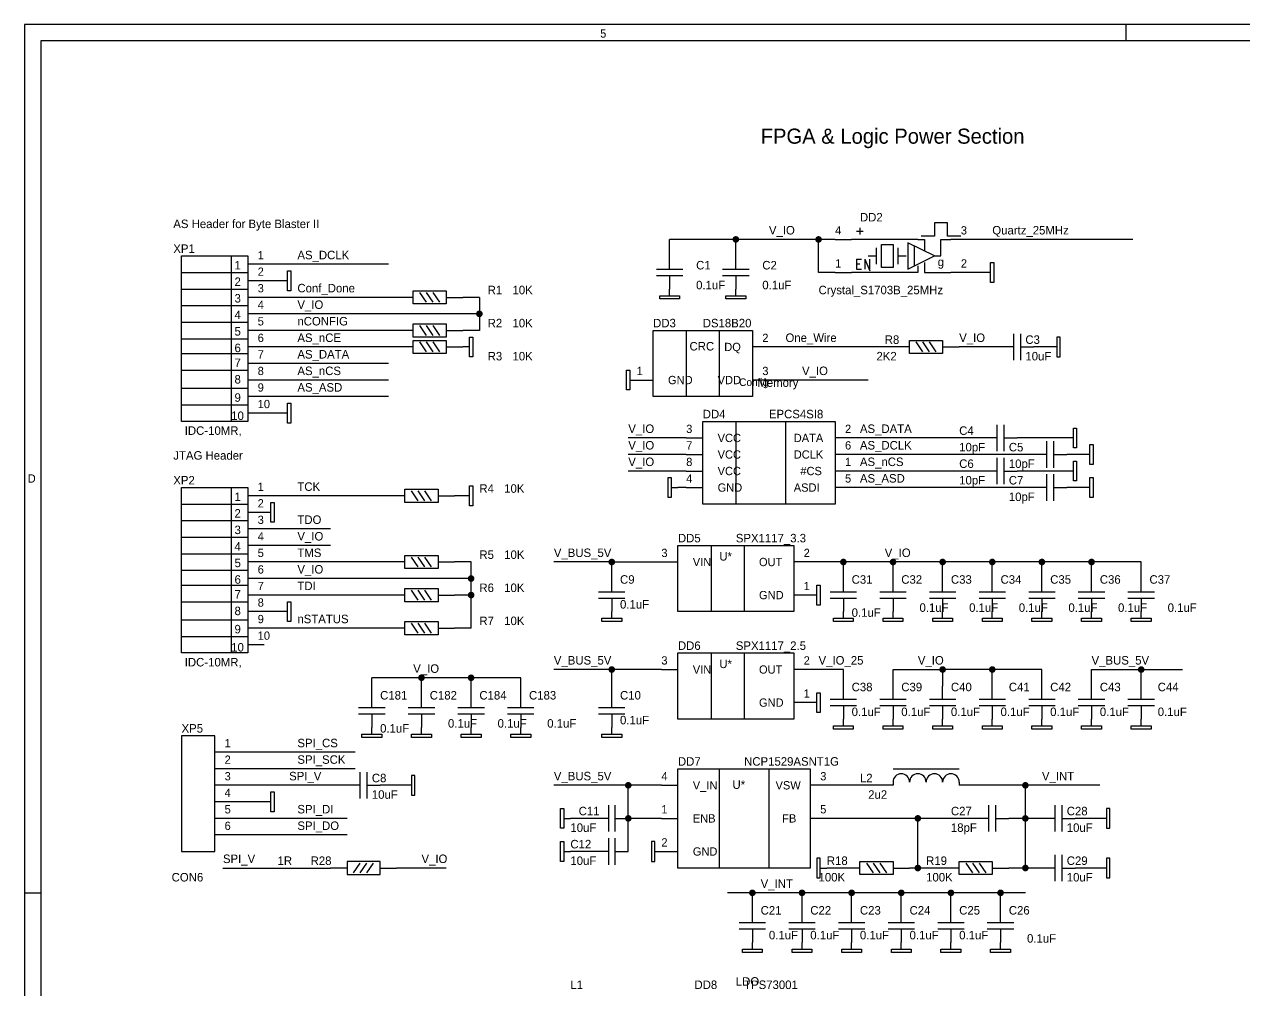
# Model space of a CAD drawing. Extents: x -0.1 to 32.2, y 0.1 to 20.3.
# Drawn here: x -0.1 to 7.28, y 14.46 to 20.3 of the extents above; entities that cross this region are included whole.
import ezdxf

# ---------------------------------------------------------------- set-up
doc = ezdxf.new("R2010")
doc.units = 0

msp = doc.modelspace()

# ---------------------------------------------------------------- linework, layer by layer
at = {"layer": 'PARTS'}
for p, q in [((4.8, 19), (4.9, 19)), ((5.6, 19), (5.5, 19)), ((1.35, 18.85), (1.25, 18.85)), ((1.35, 18.75), (1.25, 18.75)), ((4.8, 18.8), (4.9, 18.8)), ((5.6, 18.8), (5.5, 18.8)), ((1.35, 18.65), (1.25, 18.65)), ((1.35, 18.55), (1.25, 18.55)), ((1.35, 18.45), (1.25, 18.45)), ((1.35, 18.35), (1.25, 18.35)), ((4.4, 18.35), (4.3, 18.35)), ((1.35, 18.25), (1.25, 18.25)), ((1.35, 18.15), (1.25, 18.15)), ((3.6, 18.15), (3.7, 18.15)), ((4.4, 18.15), (4.3, 18.15)), ((1.35, 18.05), (1.25, 18.05)), ((1.35, 17.95), (1.25, 17.95)), ((3.9, 17.8), (4, 17.8)), ((4.9, 17.8), (4.8, 17.8)), ((3.9, 17.7), (4, 17.7)), ((4.9, 17.7), (4.8, 17.7)), ((3.9, 17.6), (4, 17.6)), ((4.9, 17.6), (4.8, 17.6)), ((3.9, 17.5), (4, 17.5)), ((4.9, 17.5), (4.8, 17.5)), ((1.35, 17.45), (1.25, 17.45)), ((1.35, 17.35), (1.25, 17.35)), ((1.35, 17.25), (1.25, 17.25)), ((1.35, 17.15), (1.25, 17.15)), ((1.35, 17.05), (1.25, 17.05)), ((3.75, 17.05), (3.85, 17.05)), ((4.65, 17.05), (4.55, 17.05)), ((1.35, 16.95), (1.25, 16.95)), ((1.35, 16.85), (1.25, 16.85)), ((4.65, 16.85), (4.55, 16.85)), ((1.35, 16.75), (1.25, 16.75)), ((1.35, 16.65), (1.25, 16.65)), ((1.35, 16.55), (1.25, 16.55)), ((3.75, 16.4), (3.85, 16.4)), ((4.65, 16.4), (4.55, 16.4)), ((4.65, 16.2), (4.55, 16.2)), ((1.35, 15.9), (1.05, 15.9)), ((1.35, 15.8), (1.05, 15.8)), ((1.35, 15.7), (1.05, 15.7)), ((3.75, 15.7), (3.85, 15.7)), ((4.75, 15.7), (4.65, 15.7)), ((1.35, 15.6), (1.05, 15.6)), ((1.35, 15.5), (1.05, 15.5)), ((3.75, 15.5), (3.85, 15.5)), ((4.75, 15.5), (4.65, 15.5)), ((1.35, 15.4), (1.05, 15.4)), ((3.75, 15.3), (3.85, 15.3))]:
    msp.add_line(p, q, dxfattribs=at)
for points in [[(4.93, 19.05), (4.97, 19.05)], [(4.95, 19.07), (4.95, 19.03)], [(5.56, 19.02), (5.48, 19.02), (5.48, 19.1), (5.4, 19.1), (5.4, 19.02), (5.32, 19.02)], [(5.3, 19), (4.9, 19)], [(5.08, 18.97), (5.15, 18.97)], [(5.08, 18.83), (5.08, 18.97)], [(5.15, 18.97), (5.15, 18.83)], [(5.24, 18.98), (5.24, 18.82)], [(5.4, 18.9), (5.24, 18.98)], [(5.28, 18.84), (5.28, 18.96)], [(5.3, 19), (5.34, 19)], [(5.34, 19), (5.34, 18.93)], [(5.44, 18.9), (5.44, 19)], [(5.44, 19), (5.5, 19)], [(1.15, 18.9), (1.15, 17.9)], [(3.8, 18.82), (3.8, 18.9)], [(4.2, 18.82), (4.2, 18.9)], [(4.93, 18.88), (4.93, 18.82)], [(4.93, 18.88), (4.96, 18.88)], [(4.98, 18.88), (4.98, 18.82)], [(4.98, 18.88), (5.01, 18.81)], [(5, 18.9), (5.05, 18.9)], [(5.01, 18.82), (5.01, 18.88)], [(5.05, 18.85), (5.05, 18.95)], [(5.18, 18.95), (5.18, 18.85)], [(5.18, 18.9), (5.23, 18.9)], [(5.24, 18.82), (5.4, 18.9)], [(5.4, 18.9), (5.44, 18.9)], [(1.49, 18.69), (1.49, 18.81)], [(1.49, 18.81), (1.51, 18.81)], [(1.51, 18.81), (1.51, 18.69)], [(3.72, 18.82), (3.88, 18.82)], [(4.12, 18.82), (4.28, 18.82)], [(4.95, 18.85), (4.93, 18.85)], [(4.93, 18.82), (4.96, 18.82)], [(5.15, 18.83), (5.08, 18.83)], [(5.3, 18.84), (5.3, 18.8)], [(5.34, 18.86), (5.34, 18.8)], [(5.74, 18.74), (5.74, 18.86)], [(5.74, 18.86), (5.76, 18.86)], [(5.76, 18.86), (5.76, 18.74)], [(0.85, 18.8), (1.25, 18.8)], [(1.49, 18.75), (1.45, 18.75)], [(3.88, 18.78), (3.72, 18.78)], [(3.8, 18.78), (3.8, 18.7)], [(4.28, 18.78), (4.12, 18.78)], [(4.2, 18.78), (4.2, 18.7)], [(4.91, 18.8), (4.9, 18.8)], [(5.3, 18.8), (4.91, 18.8)], [(5.34, 18.8), (5.5, 18.8)], [(5.74, 18.8), (5.7, 18.8)], [(5.76, 18.74), (5.74, 18.74)], [(0.85, 18.7), (1.25, 18.7)], [(1.51, 18.69), (1.49, 18.69)], [(2.25, 18.61), (2.25, 18.69)], [(2.25, 18.69), (2.45, 18.69)], [(2.33, 18.62), (2.29, 18.68)], [(2.37, 18.62), (2.33, 18.68)], [(2.41, 18.62), (2.37, 18.68)], [(2.45, 18.69), (2.45, 18.61)], [(3.74, 18.64), (3.74, 18.66)], [(3.74, 18.66), (3.86, 18.66)], [(3.8, 18.66), (3.8, 18.7)], [(3.86, 18.66), (3.86, 18.64)], [(4.14, 18.64), (4.14, 18.66)], [(4.14, 18.66), (4.26, 18.66)], [(4.2, 18.66), (4.2, 18.7)], [(4.26, 18.66), (4.26, 18.64)], [(0.85, 18.6), (1.25, 18.6)], [(2.25, 18.65), (2.15, 18.65)], [(2.45, 18.61), (2.25, 18.61)], [(2.45, 18.65), (2.55, 18.65)], [(3.86, 18.64), (3.74, 18.64)], [(4.26, 18.64), (4.14, 18.64)], [(0.85, 18.5), (1.25, 18.5)], [(2.25, 18.45), (2.15, 18.45)], [(2.25, 18.41), (2.25, 18.49)], [(2.25, 18.49), (2.45, 18.49)], [(2.33, 18.42), (2.29, 18.48)], [(2.37, 18.42), (2.33, 18.48)], [(2.41, 18.42), (2.37, 18.48)], [(2.45, 18.49), (2.45, 18.41)], [(2.45, 18.45), (2.55, 18.45)], [(3.9, 18.45), (3.9, 18.05)], [(4.1, 18.45), (4.1, 18.05)], [(0.85, 18.4), (1.25, 18.4)], [(2.45, 18.41), (2.25, 18.41)], [(2.25, 18.31), (2.25, 18.39)], [(2.25, 18.39), (2.45, 18.39)], [(2.33, 18.32), (2.29, 18.38)], [(2.37, 18.32), (2.33, 18.38)], [(2.41, 18.32), (2.37, 18.38)], [(2.45, 18.39), (2.45, 18.31)], [(2.59, 18.29), (2.59, 18.41)], [(2.59, 18.41), (2.61, 18.41)], [(2.61, 18.41), (2.61, 18.29)], [(5.25, 18.31), (5.25, 18.39)], [(5.25, 18.39), (5.45, 18.39)], [(5.33, 18.32), (5.29, 18.38)], [(5.37, 18.32), (5.33, 18.38)], [(5.41, 18.32), (5.37, 18.38)], [(5.45, 18.39), (5.45, 18.31)], [(5.88, 18.27), (5.88, 18.43)], [(5.92, 18.43), (5.92, 18.27)], [(6.16, 18.41), (6.14, 18.41)], [(6.14, 18.41), (6.14, 18.29)], [(6.16, 18.29), (6.16, 18.41)], [(0.85, 18.31), (1.25, 18.31)], [(2.25, 18.35), (2.15, 18.35)], [(2.45, 18.31), (2.25, 18.31)], [(2.45, 18.35), (2.55, 18.35)], [(2.59, 18.35), (2.55, 18.35)], [(2.61, 18.29), (2.59, 18.29)], [(5.25, 18.35), (5.15, 18.35)], [(5.45, 18.31), (5.25, 18.31)], [(5.45, 18.35), (5.55, 18.35)], [(5.88, 18.35), (5.8, 18.35)], [(5.92, 18.35), (6, 18.35)], [(6.14, 18.35), (6.1, 18.35)], [(6.14, 18.29), (6.16, 18.29)], [(0.85, 18.21), (1.25, 18.21)], [(3.54, 18.09), (3.54, 18.21)], [(3.54, 18.21), (3.56, 18.21)], [(3.56, 18.21), (3.56, 18.09)], [(3.56, 18.15), (3.6, 18.15)], [(0.85, 18.1), (1.25, 18.1)], [(3.56, 18.09), (3.54, 18.09)], [(0.85, 18), (1.25, 18)], [(1.49, 17.89), (1.49, 18.01)], [(1.49, 18.01), (1.51, 18.01)], [(1.51, 18.01), (1.51, 17.89)], [(1.49, 17.95), (1.45, 17.95)], [(1.51, 17.89), (1.49, 17.89)], [(4.2, 17.9), (4.2, 17.4)], [(4.5, 17.9), (4.5, 17.4)], [(5.78, 17.72), (5.78, 17.88)], [(5.82, 17.88), (5.82, 17.72)], [(6.24, 17.74), (6.24, 17.86)], [(6.24, 17.86), (6.26, 17.86)], [(6.26, 17.86), (6.26, 17.74)], [(5.78, 17.8), (5.7, 17.8)], [(5.82, 17.8), (5.9, 17.8)], [(6.08, 17.62), (6.08, 17.78)], [(6.12, 17.78), (6.12, 17.62)], [(6.24, 17.8), (6.2, 17.8)], [(6.08, 17.7), (6, 17.7)], [(6.12, 17.7), (6.2, 17.7)], [(6.26, 17.74), (6.24, 17.74)], [(6.34, 17.7), (6.3, 17.7)], [(6.34, 17.64), (6.34, 17.76)], [(6.34, 17.76), (6.36, 17.76)], [(6.36, 17.76), (6.36, 17.64)], [(5.78, 17.52), (5.78, 17.68)], [(5.82, 17.68), (5.82, 17.52)], [(6.24, 17.54), (6.24, 17.66)], [(6.24, 17.66), (6.26, 17.66)], [(6.26, 17.66), (6.26, 17.54)], [(6.36, 17.64), (6.34, 17.64)], [(3.79, 17.44), (3.79, 17.56)], [(3.79, 17.56), (3.81, 17.56)], [(3.81, 17.56), (3.81, 17.44)], [(5.78, 17.6), (5.7, 17.6)], [(5.82, 17.6), (5.9, 17.6)], [(6.08, 17.42), (6.08, 17.58)], [(6.12, 17.58), (6.12, 17.42)], [(6.24, 17.6), (6.2, 17.6)], [(6.34, 17.44), (6.34, 17.56)], [(6.34, 17.56), (6.36, 17.56)], [(6.36, 17.56), (6.36, 17.44)], [(1.15, 17.5), (1.15, 16.5)], [(2.2, 17.41), (2.2, 17.49)], [(2.2, 17.49), (2.4, 17.49)], [(2.28, 17.42), (2.24, 17.48)], [(2.32, 17.42), (2.28, 17.48)], [(2.36, 17.42), (2.32, 17.48)], [(2.4, 17.49), (2.4, 17.41)], [(2.59, 17.39), (2.59, 17.51)], [(2.59, 17.51), (2.61, 17.51)], [(2.61, 17.51), (2.61, 17.39)], [(3.81, 17.5), (3.85, 17.5)], [(6.08, 17.5), (6, 17.5)], [(6.12, 17.5), (6.2, 17.5)], [(6.26, 17.54), (6.24, 17.54)], [(6.34, 17.5), (6.3, 17.5)], [(1.39, 17.29), (1.39, 17.41)], [(1.39, 17.41), (1.41, 17.41)], [(1.41, 17.41), (1.41, 17.29)], [(2.2, 17.45), (2.1, 17.45)], [(2.4, 17.41), (2.2, 17.41)], [(2.4, 17.45), (2.5, 17.45)], [(2.59, 17.45), (2.55, 17.45)], [(3.81, 17.44), (3.79, 17.44)], [(6.36, 17.44), (6.34, 17.44)], [(0.85, 17.4), (1.25, 17.4)], [(1.39, 17.35), (1.35, 17.35)], [(2.61, 17.39), (2.59, 17.39)], [(0.85, 17.3), (1.25, 17.3)], [(1.41, 17.29), (1.39, 17.29)], [(0.85, 17.2), (1.25, 17.2)], [(4.05, 17.15), (4.05, 16.75)], [(4.25, 17.15), (4.25, 16.75)], [(0.85, 17.1), (1.25, 17.1)], [(2.2, 17.05), (2.1, 17.05)], [(2.2, 17.01), (2.2, 17.09)], [(2.2, 17.09), (2.4, 17.09)], [(2.28, 17.02), (2.24, 17.08)], [(2.32, 17.02), (2.28, 17.08)], [(2.36, 17.02), (2.32, 17.08)], [(2.4, 17.09), (2.4, 17.01)], [(2.4, 17.05), (2.5, 17.05)], [(0.85, 17), (1.25, 17)], [(2.4, 17.01), (2.2, 17.01)], [(0.85, 16.91), (1.25, 16.91)], [(2.2, 16.81), (2.2, 16.89)], [(2.2, 16.89), (2.4, 16.89)], [(2.4, 16.89), (2.4, 16.81)], [(3.45, 16.87), (3.45, 16.95)], [(4.69, 16.79), (4.69, 16.91)], [(4.69, 16.91), (4.71, 16.91)], [(4.71, 16.91), (4.71, 16.79)], [(4.85, 16.87), (4.85, 16.95)], [(5.15, 16.87), (5.15, 16.95)], [(5.45, 16.87), (5.45, 16.95)], [(5.75, 16.87), (5.75, 16.95)], [(6.05, 16.87), (6.05, 16.95)], [(6.35, 16.87), (6.35, 16.95)], [(6.65, 16.87), (6.65, 16.95)], [(2.2, 16.85), (2.1, 16.85)], [(2.28, 16.82), (2.24, 16.88)], [(2.32, 16.82), (2.28, 16.88)], [(2.36, 16.82), (2.32, 16.88)], [(2.4, 16.85), (2.5, 16.85)], [(3.37, 16.87), (3.53, 16.87)], [(3.53, 16.83), (3.37, 16.83)], [(3.45, 16.83), (3.45, 16.75)], [(4.69, 16.85), (4.65, 16.85)], [(4.77, 16.87), (4.93, 16.87)], [(4.93, 16.83), (4.77, 16.83)], [(4.85, 16.83), (4.85, 16.75)], [(5.07, 16.87), (5.23, 16.87)], [(5.23, 16.83), (5.07, 16.83)], [(5.15, 16.83), (5.15, 16.75)], [(5.37, 16.87), (5.53, 16.87)], [(5.53, 16.83), (5.37, 16.83)], [(5.45, 16.83), (5.45, 16.75)], [(5.67, 16.87), (5.83, 16.87)], [(5.83, 16.83), (5.67, 16.83)], [(5.75, 16.83), (5.75, 16.75)], [(5.97, 16.87), (6.13, 16.87)], [(6.13, 16.83), (5.97, 16.83)], [(6.05, 16.83), (6.05, 16.75)], [(6.27, 16.87), (6.43, 16.87)], [(6.43, 16.83), (6.27, 16.83)], [(6.35, 16.83), (6.35, 16.75)], [(6.57, 16.87), (6.73, 16.87)], [(6.73, 16.83), (6.57, 16.83)], [(6.65, 16.83), (6.65, 16.75)], [(0.85, 16.81), (1.25, 16.81)], [(1.49, 16.75), (1.45, 16.75)], [(1.49, 16.69), (1.49, 16.81)], [(1.49, 16.81), (1.51, 16.81)], [(1.51, 16.81), (1.51, 16.69)], [(2.4, 16.81), (2.2, 16.81)], [(3.45, 16.71), (3.45, 16.75)], [(4.71, 16.79), (4.69, 16.79)], [(4.85, 16.71), (4.85, 16.75)], [(5.15, 16.71), (5.15, 16.75)], [(5.45, 16.71), (5.45, 16.75)], [(5.75, 16.71), (5.75, 16.75)], [(6.05, 16.71), (6.05, 16.75)], [(6.35, 16.71), (6.35, 16.75)], [(6.65, 16.71), (6.65, 16.75)], [(0.85, 16.7), (1.25, 16.7)], [(1.51, 16.69), (1.49, 16.69)], [(2.2, 16.61), (2.2, 16.69)], [(2.2, 16.69), (2.4, 16.69)], [(2.28, 16.62), (2.24, 16.68)], [(2.32, 16.62), (2.28, 16.68)], [(2.36, 16.62), (2.32, 16.68)], [(2.4, 16.69), (2.4, 16.61)], [(3.39, 16.69), (3.39, 16.71)], [(3.39, 16.71), (3.51, 16.71)], [(3.51, 16.69), (3.39, 16.69)], [(3.51, 16.71), (3.51, 16.69)], [(4.79, 16.69), (4.79, 16.71)], [(4.79, 16.71), (4.91, 16.71)], [(4.91, 16.69), (4.79, 16.69)], [(4.91, 16.71), (4.91, 16.69)], [(5.09, 16.69), (5.09, 16.71)], [(5.09, 16.71), (5.21, 16.71)], [(5.21, 16.69), (5.09, 16.69)], [(5.21, 16.71), (5.21, 16.69)], [(5.39, 16.69), (5.39, 16.71)], [(5.39, 16.71), (5.51, 16.71)], [(5.51, 16.69), (5.39, 16.69)], [(5.51, 16.71), (5.51, 16.69)], [(5.69, 16.69), (5.69, 16.71)], [(5.69, 16.71), (5.81, 16.71)], [(5.81, 16.69), (5.69, 16.69)], [(5.81, 16.71), (5.81, 16.69)], [(5.99, 16.69), (5.99, 16.71)], [(5.99, 16.71), (6.11, 16.71)], [(6.11, 16.69), (5.99, 16.69)], [(6.11, 16.71), (6.11, 16.69)], [(6.29, 16.69), (6.29, 16.71)], [(6.29, 16.71), (6.41, 16.71)], [(6.41, 16.69), (6.29, 16.69)], [(6.41, 16.71), (6.41, 16.69)], [(6.59, 16.69), (6.59, 16.71)], [(6.59, 16.71), (6.71, 16.71)], [(6.71, 16.69), (6.59, 16.69)], [(6.71, 16.71), (6.71, 16.69)], [(0.85, 16.6), (1.25, 16.6)], [(2.2, 16.65), (2.1, 16.65)], [(2.4, 16.61), (2.2, 16.61)], [(2.4, 16.65), (2.5, 16.65)], [(4.05, 16.5), (4.05, 16.1)], [(4.25, 16.5), (4.25, 16.1)], [(4.85, 16.22), (4.85, 16.3)], [(5.15, 16.22), (5.15, 16.3)], [(5.45, 16.22), (5.45, 16.3)], [(5.75, 16.22), (5.75, 16.3)], [(6.05, 16.22), (6.05, 16.3)], [(6.35, 16.22), (6.35, 16.3)], [(6.65, 16.22), (6.65, 16.3)], [(2, 16.17), (2, 16.25)], [(2.3, 16.17), (2.3, 16.25)], [(2.6, 16.17), (2.6, 16.25)], [(2.9, 16.17), (2.9, 16.25)], [(3.45, 16.17), (3.45, 16.25)], [(4.69, 16.14), (4.69, 16.26)], [(4.69, 16.26), (4.71, 16.26)], [(4.71, 16.26), (4.71, 16.14)], [(1.92, 16.17), (2.08, 16.17)], [(2.22, 16.17), (2.38, 16.17)], [(2.52, 16.17), (2.68, 16.17)], [(2.82, 16.17), (2.98, 16.17)], [(3.37, 16.17), (3.53, 16.17)], [(4.69, 16.2), (4.65, 16.2)], [(4.77, 16.22), (4.93, 16.22)], [(4.93, 16.18), (4.77, 16.18)], [(4.85, 16.18), (4.85, 16.1)], [(5.07, 16.22), (5.23, 16.22)], [(5.23, 16.18), (5.07, 16.18)], [(5.15, 16.18), (5.15, 16.1)], [(5.37, 16.22), (5.53, 16.22)], [(5.53, 16.18), (5.37, 16.18)], [(5.45, 16.18), (5.45, 16.1)], [(5.67, 16.22), (5.83, 16.22)], [(5.83, 16.18), (5.67, 16.18)], [(5.75, 16.18), (5.75, 16.1)], [(5.97, 16.22), (6.13, 16.22)], [(6.13, 16.18), (5.97, 16.18)], [(6.05, 16.18), (6.05, 16.1)], [(6.27, 16.22), (6.43, 16.22)], [(6.43, 16.18), (6.27, 16.18)], [(6.35, 16.18), (6.35, 16.1)], [(6.57, 16.22), (6.73, 16.22)], [(6.73, 16.18), (6.57, 16.18)], [(6.65, 16.18), (6.65, 16.1)], [(2.08, 16.13), (1.92, 16.13)], [(2, 16.13), (2, 16.05)], [(2.38, 16.13), (2.22, 16.13)], [(2.3, 16.13), (2.3, 16.05)], [(2.68, 16.13), (2.52, 16.13)], [(2.6, 16.13), (2.6, 16.05)], [(2.98, 16.13), (2.82, 16.13)], [(2.9, 16.13), (2.9, 16.05)], [(3.53, 16.13), (3.37, 16.13)], [(3.45, 16.13), (3.45, 16.05)], [(4.71, 16.14), (4.69, 16.14)], [(4.85, 16.06), (4.85, 16.1)], [(5.15, 16.06), (5.15, 16.1)], [(5.45, 16.06), (5.45, 16.1)], [(5.75, 16.06), (5.75, 16.1)], [(6.05, 16.06), (6.05, 16.1)], [(6.35, 16.06), (6.35, 16.1)], [(6.65, 16.06), (6.65, 16.1)], [(1.94, 15.99), (1.94, 16.01)], [(1.94, 16.01), (2.06, 16.01)], [(2, 16.01), (2, 16.05)], [(2.06, 16.01), (2.06, 15.99)], [(2.24, 15.99), (2.24, 16.01)], [(2.24, 16.01), (2.36, 16.01)], [(2.3, 16.01), (2.3, 16.05)], [(2.36, 16.01), (2.36, 15.99)], [(2.54, 15.99), (2.54, 16.01)], [(2.54, 16.01), (2.66, 16.01)], [(2.6, 16.01), (2.6, 16.05)], [(2.66, 16.01), (2.66, 15.99)], [(2.84, 15.99), (2.84, 16.01)], [(2.84, 16.01), (2.96, 16.01)], [(2.9, 16.01), (2.9, 16.05)], [(2.96, 16.01), (2.96, 15.99)], [(3.39, 15.99), (3.39, 16.01)], [(3.39, 16.01), (3.51, 16.01)], [(3.45, 16.01), (3.45, 16.05)], [(3.51, 16.01), (3.51, 15.99)], [(4.79, 16.04), (4.79, 16.06)], [(4.79, 16.06), (4.91, 16.06)], [(4.91, 16.04), (4.79, 16.04)], [(4.91, 16.06), (4.91, 16.04)], [(5.09, 16.04), (5.09, 16.06)], [(5.09, 16.06), (5.21, 16.06)], [(5.21, 16.04), (5.09, 16.04)], [(5.21, 16.06), (5.21, 16.04)], [(5.39, 16.04), (5.39, 16.06)], [(5.39, 16.06), (5.51, 16.06)], [(5.51, 16.04), (5.39, 16.04)], [(5.51, 16.06), (5.51, 16.04)], [(5.69, 16.04), (5.69, 16.06)], [(5.69, 16.06), (5.81, 16.06)], [(5.81, 16.04), (5.69, 16.04)], [(5.81, 16.06), (5.81, 16.04)], [(5.99, 16.04), (5.99, 16.06)], [(5.99, 16.06), (6.11, 16.06)], [(6.11, 16.04), (5.99, 16.04)], [(6.11, 16.06), (6.11, 16.04)], [(6.29, 16.04), (6.29, 16.06)], [(6.29, 16.06), (6.41, 16.06)], [(6.41, 16.04), (6.29, 16.04)], [(6.41, 16.06), (6.41, 16.04)], [(6.59, 16.04), (6.59, 16.06)], [(6.59, 16.06), (6.71, 16.06)], [(6.71, 16.04), (6.59, 16.04)], [(6.71, 16.06), (6.71, 16.04)], [(2.06, 15.99), (1.94, 15.99)], [(2.36, 15.99), (2.24, 15.99)], [(2.66, 15.99), (2.54, 15.99)], [(2.96, 15.99), (2.84, 15.99)], [(3.51, 15.99), (3.39, 15.99)], [(4.1, 15.8), (4.1, 15.2)], [(4.4, 15.8), (4.4, 15.2)], [(5.15, 15.8), (5.55, 15.8)], [(1.93, 15.62), (1.93, 15.78)], [(1.97, 15.78), (1.97, 15.62)], [(2.26, 15.76), (2.24, 15.76)], [(2.24, 15.76), (2.24, 15.64)], [(2.26, 15.64), (2.26, 15.76)], [(5.15, 15.72), (5.15, 15.7)], [(5.55, 15.72), (5.55, 15.7)], [(1.39, 15.54), (1.39, 15.66)], [(1.39, 15.66), (1.41, 15.66)], [(1.41, 15.66), (1.41, 15.54)], [(1.93, 15.7), (1.85, 15.7)], [(1.97, 15.7), (2.05, 15.7)], [(2.24, 15.7), (2.2, 15.7)], [(2.24, 15.64), (2.26, 15.64)], [(1.39, 15.6), (1.35, 15.6)], [(3.43, 15.58), (3.43, 15.42)], [(3.47, 15.42), (3.47, 15.58)], [(5.73, 15.42), (5.73, 15.58)], [(5.77, 15.58), (5.77, 15.42)], [(6.13, 15.42), (6.13, 15.58)], [(6.17, 15.58), (6.17, 15.42)], [(1.41, 15.54), (1.39, 15.54)], [(3.14, 15.44), (3.14, 15.56)], [(3.14, 15.56), (3.16, 15.56)], [(3.16, 15.56), (3.16, 15.44)], [(3.16, 15.5), (3.2, 15.5)], [(3.43, 15.5), (3.35, 15.5)], [(3.47, 15.5), (3.55, 15.5)], [(5.73, 15.5), (5.65, 15.5)], [(5.77, 15.5), (5.85, 15.5)], [(6.13, 15.5), (6.05, 15.5)], [(6.17, 15.5), (6.25, 15.5)], [(6.44, 15.5), (6.4, 15.5)], [(6.46, 15.56), (6.44, 15.56)], [(6.44, 15.56), (6.44, 15.44)], [(6.46, 15.44), (6.46, 15.56)], [(3.16, 15.44), (3.14, 15.44)], [(6.44, 15.44), (6.46, 15.44)], [(3.14, 15.24), (3.14, 15.36)], [(3.14, 15.36), (3.16, 15.36)], [(3.16, 15.36), (3.16, 15.24)], [(3.43, 15.38), (3.43, 15.22)], [(3.47, 15.22), (3.47, 15.38)], [(3.69, 15.36), (3.69, 15.24)], [(3.71, 15.36), (3.69, 15.36)], [(3.71, 15.24), (3.71, 15.36)], [(3.16, 15.3), (3.2, 15.3)], [(3.43, 15.3), (3.35, 15.3)], [(3.47, 15.3), (3.55, 15.3)], [(3.71, 15.3), (3.75, 15.3)], [(6.13, 15.12), (6.13, 15.28)], [(6.17, 15.28), (6.17, 15.12)], [(1.85, 15.2), (1.75, 15.2)], [(2.05, 15.24), (1.85, 15.24)], [(1.85, 15.24), (1.85, 15.16)], [(1.89, 15.17), (1.93, 15.23)], [(1.93, 15.17), (1.97, 15.23)], [(1.97, 15.17), (2.01, 15.23)], [(2.05, 15.16), (2.05, 15.24)], [(2.05, 15.2), (2.15, 15.2)], [(3.16, 15.24), (3.14, 15.24)], [(3.69, 15.24), (3.71, 15.24)], [(4.69, 15.26), (4.69, 15.14)], [(4.71, 15.26), (4.69, 15.26)], [(4.71, 15.14), (4.71, 15.26)], [(4.71, 15.2), (4.75, 15.2)], [(4.95, 15.2), (4.85, 15.2)], [(4.95, 15.24), (5.15, 15.24)], [(4.95, 15.16), (4.95, 15.24)], [(4.99, 15.23), (5.03, 15.17)], [(5.03, 15.23), (5.07, 15.17)], [(5.07, 15.23), (5.11, 15.17)], [(5.15, 15.24), (5.15, 15.16)], [(5.15, 15.2), (5.25, 15.2)], [(5.55, 15.2), (5.45, 15.2)], [(5.55, 15.24), (5.75, 15.24)], [(5.55, 15.16), (5.55, 15.24)], [(5.59, 15.23), (5.63, 15.17)], [(5.63, 15.23), (5.67, 15.17)], [(5.67, 15.23), (5.71, 15.17)], [(5.75, 15.24), (5.75, 15.16)], [(5.75, 15.2), (5.85, 15.2)], [(6.13, 15.2), (6.05, 15.2)], [(6.17, 15.2), (6.25, 15.2)], [(6.44, 15.2), (6.4, 15.2)], [(6.46, 15.26), (6.44, 15.26)], [(6.44, 15.26), (6.44, 15.14)], [(6.46, 15.14), (6.46, 15.26)], [(1.85, 15.16), (2.05, 15.16)], [(4.69, 15.14), (4.71, 15.14)], [(5.15, 15.16), (4.95, 15.16)], [(5.75, 15.16), (5.55, 15.16)], [(6.44, 15.14), (6.46, 15.14)], [(4.3, 14.87), (4.3, 14.95)], [(4.6, 14.87), (4.6, 14.95)], [(4.9, 14.87), (4.9, 14.95)], [(5.2, 14.87), (5.2, 14.95)], [(5.5, 14.87), (5.5, 14.95)], [(5.8, 14.87), (5.8, 14.95)], [(4.22, 14.87), (4.38, 14.87)], [(4.38, 14.83), (4.22, 14.83)], [(4.3, 14.83), (4.3, 14.75)], [(4.52, 14.87), (4.68, 14.87)], [(4.68, 14.83), (4.52, 14.83)], [(4.6, 14.83), (4.6, 14.75)], [(4.82, 14.87), (4.98, 14.87)], [(4.98, 14.83), (4.82, 14.83)], [(4.9, 14.83), (4.9, 14.75)], [(5.12, 14.87), (5.28, 14.87)], [(5.28, 14.83), (5.12, 14.83)], [(5.2, 14.83), (5.2, 14.75)], [(5.42, 14.87), (5.58, 14.87)], [(5.58, 14.83), (5.42, 14.83)], [(5.5, 14.83), (5.5, 14.75)], [(5.72, 14.87), (5.88, 14.87)], [(5.88, 14.83), (5.72, 14.83)], [(5.8, 14.83), (5.8, 14.75)], [(4.3, 14.71), (4.3, 14.75)], [(4.6, 14.71), (4.6, 14.75)], [(4.9, 14.71), (4.9, 14.75)], [(5.2, 14.71), (5.2, 14.75)], [(5.5, 14.71), (5.5, 14.75)], [(5.8, 14.71), (5.8, 14.75)], [(4.24, 14.69), (4.24, 14.71)], [(4.24, 14.71), (4.36, 14.71)], [(4.36, 14.69), (4.24, 14.69)], [(4.36, 14.71), (4.36, 14.69)], [(4.54, 14.69), (4.54, 14.71)], [(4.54, 14.71), (4.66, 14.71)], [(4.66, 14.69), (4.54, 14.69)], [(4.66, 14.71), (4.66, 14.69)], [(4.84, 14.69), (4.84, 14.71)], [(4.84, 14.71), (4.96, 14.71)], [(4.96, 14.69), (4.84, 14.69)], [(4.96, 14.71), (4.96, 14.69)], [(5.14, 14.69), (5.14, 14.71)], [(5.14, 14.71), (5.26, 14.71)], [(5.26, 14.69), (5.14, 14.69)], [(5.26, 14.71), (5.26, 14.69)], [(5.44, 14.69), (5.44, 14.71)], [(5.44, 14.71), (5.56, 14.71)], [(5.56, 14.69), (5.44, 14.69)], [(5.56, 14.71), (5.56, 14.69)], [(5.74, 14.69), (5.74, 14.71)], [(5.74, 14.71), (5.86, 14.71)], [(5.86, 14.69), (5.74, 14.69)], [(5.86, 14.71), (5.86, 14.69)]]:
    msp.add_lwpolyline(points, dxfattribs=at)
for points in [[(0.85, 18.9), (1.25, 18.9), (1.25, 17.9), (0.85, 17.9)], [(3.7, 18.45), (4.3, 18.45), (4.3, 18.05), (3.7, 18.05)], [(4, 17.9), (4.8, 17.9), (4.8, 17.4), (4, 17.4)], [(0.85, 17.5), (1.25, 17.5), (1.25, 16.5), (0.85, 16.5)], [(3.85, 17.15), (4.55, 17.15), (4.55, 16.75), (3.85, 16.75)], [(3.85, 16.5), (4.55, 16.5), (4.55, 16.1), (3.85, 16.1)], [(1.05, 16), (0.85, 16), (0.85, 15.3), (1.05, 15.3)], [(3.85, 15.8), (4.65, 15.8), (4.65, 15.2), (3.85, 15.2)]]:
    msp.add_lwpolyline(points, close=True, dxfattribs=at)
for points in [[(5.25, 15.72, 1), (5.15, 15.72)], [(5.35, 15.72, 1), (5.25, 15.72)], [(5.45, 15.72, 1), (5.35, 15.72)], [(5.55, 15.72, 1), (5.45, 15.72)]]:
    msp.add_lwpolyline(points, format="xyb", dxfattribs=at)
at = {"layer": 'TITLE'}
for points in [[(-0.1, 0.1), (32.1, 0.1), (32.1, 20.3), (-0.1, 20.3)], [(0, 0.2), (32, 0.2), (32, 20.2), (0, 20.2)]]:
    msp.add_lwpolyline(points, close=True, dxfattribs=at)
for points in [[(6.56, 20.2), (6.56, 20.3)], [(-0.1, 15.05), (0, 15.05)]]:
    msp.add_lwpolyline(points, dxfattribs=at)
at = {"layer": 'WIRE'}
for points in [[(4.2, 19), (3.8, 19)], [(3.8, 18.9), (3.8, 19)], [(4.2, 18.9), (4.2, 19)], [(4.7, 19), (4.2, 19)], [(4.7, 18.8), (4.7, 19)], [(4.8, 19), (4.7, 19)], [(6.6, 19), (5.6, 19)], [(2.1, 18.85), (1.35, 18.85)], [(1.45, 18.75), (1.35, 18.75)], [(4.8, 18.8), (4.7, 18.8)], [(5.7, 18.8), (5.6, 18.8)], [(2.15, 18.65), (1.35, 18.65)], [(2.65, 18.65), (2.55, 18.65)], [(2.65, 18.65), (2.65, 18.55)], [(2.65, 18.55), (1.35, 18.55)], [(2.65, 18.55), (2.65, 18.45)], [(2.15, 18.45), (1.35, 18.45)], [(2.65, 18.45), (2.55, 18.45)], [(2.15, 18.35), (1.35, 18.35)], [(5.15, 18.35), (4.4, 18.35)], [(5.8, 18.35), (5.55, 18.35)], [(6.1, 18.35), (6, 18.35)], [(2.1, 18.25), (1.35, 18.25)], [(2.1, 18.15), (1.35, 18.15)], [(5, 18.15), (4.4, 18.15)], [(2.1, 18.05), (1.35, 18.05)], [(1.45, 17.95), (1.35, 17.95)], [(3.9, 17.8), (3.55, 17.8)], [(5.7, 17.8), (4.9, 17.8)], [(6.2, 17.8), (5.9, 17.8)], [(3.9, 17.7), (3.55, 17.7)], [(6, 17.7), (4.9, 17.7)], [(6.3, 17.7), (6.2, 17.7)], [(3.9, 17.6), (3.55, 17.6)], [(5.7, 17.6), (4.9, 17.6)], [(6.2, 17.6), (5.9, 17.6)], [(3.9, 17.5), (3.85, 17.5)], [(6, 17.5), (4.9, 17.5)], [(6.3, 17.5), (6.2, 17.5)], [(2.1, 17.45), (1.35, 17.45)], [(2.55, 17.45), (2.5, 17.45)], [(1.75, 17.25), (1.35, 17.25)], [(1.75, 17.15), (1.35, 17.15)], [(2.1, 17.05), (1.35, 17.05)], [(2.6, 17.05), (2.5, 17.05)], [(2.6, 16.95), (2.6, 17.05)], [(3.45, 17.05), (3.1, 17.05)], [(3.45, 16.95), (3.45, 17.05)], [(3.45, 17.05), (3.75, 17.05)], [(4.85, 17.05), (4.65, 17.05)], [(4.85, 16.95), (4.85, 17.05)], [(5.15, 17.05), (4.85, 17.05)], [(5.15, 16.95), (5.15, 17.05)], [(5.45, 17.05), (5.15, 17.05)], [(5.45, 16.95), (5.45, 17.05)], [(5.75, 17.05), (5.45, 17.05)], [(5.75, 16.95), (5.75, 17.05)], [(6.05, 17.05), (5.75, 17.05)], [(6.05, 16.95), (6.05, 17.05)], [(6.35, 17.05), (6.05, 17.05)], [(6.35, 16.95), (6.35, 17.05)], [(6.65, 17.05), (6.35, 17.05)], [(6.65, 16.95), (6.65, 17.05)], [(2.6, 16.95), (1.35, 16.95)], [(2.6, 16.85), (2.6, 16.95)], [(2.1, 16.85), (1.35, 16.85)], [(2.6, 16.85), (2.5, 16.85)], [(2.6, 16.65), (2.6, 16.85)], [(1.45, 16.75), (1.35, 16.75)], [(2.1, 16.65), (1.35, 16.65)], [(2.6, 16.65), (2.5, 16.65)], [(3.45, 16.4), (3.1, 16.4)], [(3.45, 16.25), (3.45, 16.4)], [(3.75, 16.4), (3.45, 16.4)], [(4.85, 16.4), (4.65, 16.4)], [(4.85, 16.3), (4.85, 16.4)], [(5.15, 16.3), (5.15, 16.4)], [(5.15, 16.4), (5.45, 16.4)], [(5.75, 16.4), (5.45, 16.4)], [(5.45, 16.4), (5.45, 16.3)], [(5.75, 16.3), (5.75, 16.4)], [(6.05, 16.4), (5.75, 16.4)], [(6.05, 16.3), (6.05, 16.4)], [(6.35, 16.3), (6.35, 16.4)], [(6.35, 16.4), (6.65, 16.4)], [(6.65, 16.3), (6.65, 16.4)], [(6.65, 16.4), (6.9, 16.4)], [(2, 16.25), (2, 16.35)], [(2.3, 16.35), (2, 16.35)], [(2.3, 16.25), (2.3, 16.35)], [(2.6, 16.35), (2.3, 16.35)], [(2.6, 16.25), (2.6, 16.35)], [(2.9, 16.35), (2.6, 16.35)], [(2.9, 16.25), (2.9, 16.35)], [(1.9, 15.9), (1.35, 15.9)], [(1.9, 15.8), (1.35, 15.8)], [(1.85, 15.7), (1.35, 15.7)], [(2.2, 15.7), (2.05, 15.7)], [(3.55, 15.7), (3.1, 15.7)], [(3.75, 15.7), (3.55, 15.7)], [(3.55, 15.5), (3.55, 15.7)], [(5.15, 15.7), (4.75, 15.7)], [(5.95, 15.7), (5.55, 15.7)], [(5.95, 15.5), (5.95, 15.7)], [(6.4, 15.7), (5.95, 15.7)], [(1.85, 15.5), (1.35, 15.5)], [(3.35, 15.5), (3.2, 15.5)], [(3.75, 15.5), (3.55, 15.5)], [(3.55, 15.3), (3.55, 15.5)], [(5.3, 15.5), (4.75, 15.5)], [(5.3, 15.2), (5.3, 15.5)], [(5.65, 15.5), (5.3, 15.5)], [(5.95, 15.5), (5.85, 15.5)], [(5.95, 15.2), (5.95, 15.5)], [(6.05, 15.5), (5.95, 15.5)], [(6.4, 15.5), (6.25, 15.5)], [(1.85, 15.4), (1.35, 15.4)], [(3.35, 15.3), (3.2, 15.3)], [(1.1, 15.2), (1.75, 15.2)], [(2.45, 15.2), (2.15, 15.2)], [(4.85, 15.2), (4.75, 15.2)], [(5.3, 15.2), (5.25, 15.2)], [(5.45, 15.2), (5.3, 15.2)], [(5.95, 15.2), (5.85, 15.2)], [(6.05, 15.2), (5.95, 15.2)], [(6.4, 15.2), (6.25, 15.2)], [(4.3, 15.05), (4.15, 15.05)], [(4.3, 14.95), (4.3, 15.05)], [(4.6, 15.05), (4.3, 15.05)], [(4.6, 14.95), (4.6, 15.05)], [(4.9, 15.05), (4.6, 15.05)], [(4.9, 14.95), (4.9, 15.05)], [(5.2, 15.05), (4.9, 15.05)], [(5.2, 14.95), (5.2, 15.05)], [(5.5, 15.05), (5.2, 15.05)], [(5.5, 14.95), (5.5, 15.05)], [(5.8, 15.05), (5.5, 15.05)], [(5.8, 14.95), (5.8, 15.05)], [(5.95, 15.05), (5.8, 15.05)]]:
    msp.add_lwpolyline(points, dxfattribs=at)
at = {"layer": 'WIRE', "const_width": 0.02}
for points in [[(4.19, 19, 1), (4.21, 19, 1)], [(4.69, 19, 1), (4.71, 19, 1)], [(2.64, 18.55, 1), (2.66, 18.55, 1)], [(3.44, 17.05, 1), (3.46, 17.05, 1)], [(4.84, 17.05, 1), (4.86, 17.05, 1)], [(5.14, 17.05, 1), (5.16, 17.05, 1)], [(5.44, 17.05, 1), (5.46, 17.05, 1)], [(5.74, 17.05, 1), (5.76, 17.05, 1)], [(6.04, 17.05, 1), (6.06, 17.05, 1)], [(6.34, 17.05, 1), (6.36, 17.05, 1)], [(2.59, 16.95, 1), (2.61, 16.95, 1)], [(2.59, 16.85, 1), (2.61, 16.85, 1)], [(3.44, 16.4, 1), (3.46, 16.4, 1)], [(5.44, 16.4, 1), (5.46, 16.4, 1)], [(5.74, 16.4, 1), (5.76, 16.4, 1)], [(6.64, 16.4, 1), (6.66, 16.4, 1)], [(2.29, 16.35, 1), (2.31, 16.35, 1)], [(2.59, 16.35, 1), (2.61, 16.35, 1)], [(3.54, 15.7, 1), (3.56, 15.7, 1)], [(5.94, 15.7, 1), (5.96, 15.7, 1)], [(3.54, 15.5, 1), (3.56, 15.5, 1)], [(5.29, 15.5, 1), (5.31, 15.5, 1)], [(5.94, 15.5, 1), (5.96, 15.5, 1)], [(5.29, 15.2, 1), (5.31, 15.2, 1)], [(5.94, 15.2, 1), (5.96, 15.2, 1)], [(4.29, 15.05, 1), (4.31, 15.05, 1)], [(4.59, 15.05, 1), (4.61, 15.05, 1)], [(4.89, 15.05, 1), (4.91, 15.05, 1)], [(5.19, 15.05, 1), (5.21, 15.05, 1)], [(5.49, 15.05, 1), (5.51, 15.05, 1)], [(5.79, 15.05, 1), (5.81, 15.05, 1)]]:
    msp.add_lwpolyline(points, format="xyb", close=True, dxfattribs=at)

# ---------------------------------------------------------------- texts
at = {"layer": 'COMMENTS'}
for s, height, p in [('FPGA & Logic Power Section', 0.0913, (4.35, 19.5787)), ('AS Header for Byte Blaster II', 0.0514, (0.8, 19.0686)), ('JTAG Header', 0.0514, (0.8, 17.6686))]:
    msp.add_text(s, height=height, dxfattribs=at).set_placement(p)
at = {"layer": 'PARTS'}
for s, p in [('4', (4.8, 19.03)), ('3', (5.56, 19.03)), ('1', (1.31, 18.88)), ('1', (4.8, 18.83)), ('2', (5.56, 18.83)), ('2', (1.31, 18.78)), ('3', (1.31, 18.68)), ('4', (1.31, 18.58)), ('5', (1.31, 18.48)), ('6', (1.31, 18.38)), ('DQ', (4.13, 18.325)), ('2', (4.36, 18.38)), ('7', (1.31, 18.28)), ('8', (1.31, 18.18)), ('1', (3.6, 18.18)), ('3', (4.36, 18.18)), ('GND', (3.79, 18.125)), ('VDD', (4.09, 18.125)), ('9', (1.31, 18.08)), ('10', (1.31, 17.98)), ('3', (3.9, 17.83)), ('2', (4.86, 17.83)), ('7', (3.9, 17.73)), ('VCC', (4.09, 17.775)), ('DATA', (4.55, 17.775)), ('6', (4.86, 17.73)), ('VCC', (4.09, 17.675)), ('DCLK', (4.55, 17.675)), ('8', (3.9, 17.63)), ('1', (4.86, 17.63)), ('4', (3.9, 17.53)), ('VCC', (4.09, 17.575)), ('#CS', (4.59, 17.575)), ('5', (4.86, 17.53)), ('1', (1.31, 17.48)), ('GND', (4.09, 17.475)), ('ASDI', (4.55, 17.475)), ('2', (1.31, 17.38)), ('3', (1.31, 17.28)), ('4', (1.31, 17.18)), ('5', (1.31, 17.08)), ('3', (3.75, 17.08)), ('2', (4.61, 17.08)), ('VIN', (3.94, 17.025)), ('OUT', (4.34, 17.025)), ('6', (1.31, 16.98)), ('7', (1.31, 16.88)), ('1', (4.61, 16.88)), ('8', (1.31, 16.78)), ('GND', (4.34, 16.825)), ('9', (1.31, 16.68)), ('10', (1.31, 16.58)), ('3', (3.75, 16.43)), ('2', (4.61, 16.43)), ('VIN', (3.94, 16.375)), ('OUT', (4.34, 16.375)), ('GND', (4.34, 16.175)), ('1', (4.61, 16.23)), ('1', (1.11, 15.93)), ('2', (1.11, 15.83)), ('3', (1.11, 15.73)), ('4', (3.75, 15.73)), ('V_IN', (3.94, 15.675)), ('VSW', (4.44, 15.675)), ('3', (4.71, 15.73)), ('4', (1.11, 15.63)), ('5', (1.11, 15.53)), ('1', (3.75, 15.53)), ('5', (4.71, 15.53)), ('ENB', (3.94, 15.475)), ('FB', (4.48, 15.475)), ('6', (1.11, 15.43)), ('2', (3.75, 15.33)), ('GND', (3.94, 15.275))]:
    msp.add_text(s, height=0.05, dxfattribs=at).set_placement(p)
at = {"layer": 'PARTTEXT'}
for s, height, p in [('DD2', 0.0514, (4.95, 19.1086)), ('XP1', 0.0514, (0.8, 18.9186)), ('1', 0.0514, (1.17, 18.8186)), ('C1', 0.0514, (3.96, 18.8186)), ('C2', 0.0514, (4.36, 18.8186)), ('g', 0.0514, (5.42, 18.8386)), ('2', 0.0514, (1.17, 18.7186)), ('0.1uF', 0.0514, (3.96, 18.6986)), ('0.1uF', 0.0514, (4.36, 18.6986)), ('3', 0.0514, (1.17, 18.6186)), ('R1', 0.0514, (2.7, 18.6686)), ('10K', 0.0514, (2.85, 18.6686)), ('Crystal_S1703B_25MHz', 0.0514, (4.7, 18.6686)), ('4', 0.0514, (1.17, 18.5186)), ('R2', 0.0514, (2.7, 18.4686)), ('10K', 0.0514, (2.85, 18.4686)), ('DD3', 0.0514, (3.7, 18.4686)), ('DS18B20', 0.0514, (4, 18.4686)), ('5', 0.0514, (1.17, 18.4186)), ('6', 0.0514, (1.17, 18.3186)), ('CRC', 0.0514, (3.92, 18.3286)), ('R8', 0.0514, (5.1, 18.3686)), ('C3', 0.0514, (5.95, 18.3686)), ('R3', 0.0514, (2.7, 18.2686)), ('10K', 0.0514, (2.85, 18.2686)), ('2K2', 0.0514, (5.05, 18.2686)), ('10uF', 0.0514, (5.95, 18.2686)), ('7', 0.0514, (1.17, 18.2286)), ('8', 0.0514, (1.17, 18.1286)), ('Config', 0.0457, (4.22, 18.1143)), ('Memory', 0.0514, (4.33, 18.1086)), ('9', 0.0514, (1.17, 18.0186)), ('10', 0.0514, (1.15, 17.9086)), ('DD4', 0.0514, (4, 17.9186)), ('EPCS4SI8', 0.0514, (4.4, 17.9186)), (' IDC-10MR,', 0.0514, (0.85, 17.8186)), ('C4', 0.0514, (5.55, 17.8186)), ('10pF', 0.0514, (5.55, 17.7186)), ('C5', 0.0514, (5.85, 17.7186)), ('C6', 0.0514, (5.55, 17.6186)), ('10pF', 0.0514, (5.85, 17.6186)), ('XP2', 0.0514, (0.8, 17.5186)), ('10pF', 0.0514, (5.55, 17.5186)), ('C7', 0.0514, (5.85, 17.5186)), ('R4', 0.0514, (2.65, 17.4686)), ('10K', 0.0514, (2.8, 17.4686)), ('1', 0.0514, (1.17, 17.4186)), ('10pF', 0.0514, (5.85, 17.4186)), ('2', 0.0514, (1.17, 17.3186)), ('3', 0.0514, (1.17, 17.2186)), ('DD5', 0.0514, (3.85, 17.1686)), ('SPX1117_3.3', 0.0514, (4.2, 17.1686)), ('4', 0.0514, (1.17, 17.1186)), ('R5', 0.0514, (2.65, 17.0686)), ('10K', 0.0514, (2.8, 17.0686)), ('U*', 0.0514, (4.1, 17.0586)), ('5', 0.0514, (1.17, 17.0186)), ('6', 0.0514, (1.17, 16.9186)), ('C9', 0.0514, (3.5, 16.9186)), ('C31', 0.0514, (4.9, 16.9186)), ('C32', 0.0514, (5.2, 16.9186)), ('C33', 0.0514, (5.5, 16.9186)), ('C34', 0.0514, (5.8, 16.9186)), ('C35', 0.0514, (6.1, 16.9186)), ('C36', 0.0514, (6.4, 16.9186)), ('C37', 0.0514, (6.7, 16.9186)), ('R6', 0.0514, (2.65, 16.8686)), ('10K', 0.0514, (2.8, 16.8686)), ('7', 0.0514, (1.17, 16.8286)), ('0.1uF', 0.0514, (3.5, 16.7686)), ('8', 0.0514, (1.17, 16.7286)), ('0.1uF', 0.0514, (4.9, 16.7186)), ('0.1uF', 0.0514, (5.31, 16.7486)), ('0.1uF', 0.0514, (5.61, 16.7486)), ('0.1uF', 0.0514, (5.91, 16.7486)), ('0.1uF', 0.0514, (6.21, 16.7486)), ('0.1uF', 0.0514, (6.51, 16.7486)), ('0.1uF', 0.0514, (6.81, 16.7486)), ('9', 0.0514, (1.17, 16.6186)), ('R7', 0.0514, (2.65, 16.6686)), ('10K', 0.0514, (2.8, 16.6686)), ('10', 0.0514, (1.15, 16.5086)), ('DD6', 0.0514, (3.85, 16.5186)), ('SPX1117_2.5', 0.0514, (4.2, 16.5186)), (' IDC-10MR,', 0.0514, (0.85, 16.4186)), ('U*', 0.0514, (4.1, 16.4086)), ('C38', 0.0514, (4.9, 16.2686)), ('C39', 0.0514, (5.2, 16.2686)), ('C40', 0.0514, (5.5, 16.2686)), ('C41', 0.0514, (5.85, 16.2686)), ('C42', 0.0514, (6.1, 16.2686)), ('C43', 0.0514, (6.4, 16.2686)), ('C44', 0.0514, (6.75, 16.2686)), ('C181', 0.0514, (2.05, 16.2186)), ('C182', 0.0514, (2.35, 16.2186)), ('C184', 0.0514, (2.65, 16.2186)), ('C183', 0.0514, (2.95, 16.2186)), ('C10', 0.0514, (3.5, 16.2186)), ('0.1uF', 0.0514, (4.9, 16.1186)), ('0.1uF', 0.0514, (5.2, 16.1186)), ('0.1uF', 0.0514, (5.5, 16.1186)), ('0.1uF', 0.0514, (5.8, 16.1186)), ('0.1uF', 0.0514, (6.1, 16.1186)), ('0.1uF', 0.0514, (6.4, 16.1186)), ('0.1uF', 0.0514, (6.75, 16.1186)), ('0.1uF', 0.0514, (2.46, 16.0486)), ('0.1uF', 0.0514, (2.76, 16.0486)), ('0.1uF', 0.0514, (3.06, 16.0486)), ('0.1uF', 0.0514, (3.5, 16.0686)), ('XP5', 0.0514, (0.85, 16.0186)), ('0.1uF', 0.0514, (2.05, 16.0186)), ('DD7', 0.0514, (3.85, 15.8186)), ('NCP1529ASNT1G', 0.0514, (4.25, 15.8186)), ('C8', 0.0514, (2, 15.7186)), ('U*', 0.0514, (4.18, 15.6786)), ('L2', 0.0514, (4.95, 15.7186)), ('10uF', 0.0514, (2, 15.6186)), ('2u2', 0.0514, (5, 15.6186)), ('C11', 0.0514, (3.25, 15.5186)), ('C27', 0.0514, (5.5, 15.5186)), ('C28', 0.0514, (6.2, 15.5186)), ('10uF', 0.0514, (3.2, 15.4186)), ('18pF', 0.0514, (5.5, 15.4186)), ('10uF', 0.0514, (6.2, 15.4186)), ('C12', 0.0514, (3.2, 15.3186)), ('1R', 0.0514, (1.43, 15.2186)), ('R28', 0.0514, (1.63, 15.2186)), ('10uF', 0.0514, (3.2, 15.2186)), ('R18', 0.0514, (4.75, 15.2186)), ('R19', 0.0514, (5.35, 15.2186)), ('C29', 0.0514, (6.2, 15.2186)), ('CON6', 0.0514, (0.79, 15.1186)), ('100K', 0.0514, (4.7, 15.1186)), ('100K', 0.0514, (5.35, 15.1186)), ('10uF', 0.0514, (6.2, 15.1186)), ('C21', 0.0514, (4.35, 14.9186)), ('C22', 0.0514, (4.65, 14.9186)), ('C23', 0.0514, (4.95, 14.9186)), ('C24', 0.0514, (5.25, 14.9186)), ('C25', 0.0514, (5.55, 14.9186)), ('C26', 0.0514, (5.85, 14.9186)), ('0.1uF', 0.0514, (4.4, 14.7686)), ('0.1uF', 0.0514, (4.65, 14.7686)), ('0.1uF', 0.0514, (4.95, 14.7686)), ('0.1uF', 0.0514, (5.25, 14.7686)), ('0.1uF', 0.0514, (5.55, 14.7686)), ('0.1uF', 0.0514, (5.96, 14.7486)), ('LDO', 0.0514, (4.2, 14.4886)), ('L1', 0.0514, (3.2, 14.4686)), ('DD8', 0.0514, (3.95, 14.4686)), ('TPS73001', 0.0514, (4.25, 14.4686))]:
    msp.add_text(s, height=height, dxfattribs=at).set_placement(p)
at = {"layer": 'TITLE'}
for s, p in [('5', (3.38, 20.22)), ('D', (-0.08, 17.53))]:
    msp.add_text(s, height=0.05, dxfattribs=at).set_placement(p)
at = {"layer": 'WIRETEXT'}
for s, p in [('V_IO', (4.4, 19.03)), ('Quartz_25MHz', (5.75, 19.03)), ('AS_DCLK', (1.55, 18.88)), ('Conf_Done', (1.55, 18.68)), ('V_IO', (1.55, 18.58)), ('nCONFIG', (1.55, 18.48)), ('AS_nCE', (1.55, 18.38)), ('One_Wire', (4.5, 18.38)), ('V_IO', (5.55, 18.38)), ('AS_DATA', (1.55, 18.28)), ('AS_nCS', (1.55, 18.18)), ('V_IO', (4.6, 18.18)), ('AS_ASD', (1.55, 18.08)), ('V_IO', (3.55, 17.83)), ('AS_DATA', (4.95, 17.83)), ('V_IO', (3.55, 17.73)), ('AS_DCLK', (4.95, 17.73)), ('V_IO', (3.55, 17.63)), ('AS_nCS', (4.95, 17.63)), ('AS_ASD', (4.95, 17.53)), ('TCK', (1.55, 17.48)), ('TDO', (1.55, 17.28)), ('V_IO', (1.55, 17.18)), ('TMS', (1.55, 17.08)), ('V_BUS_5V', (3.1, 17.08)), ('V_IO', (5.1, 17.08)), ('V_IO', (1.55, 16.98)), ('TDI', (1.55, 16.88)), ('nSTATUS', (1.55, 16.68)), ('V_BUS_5V', (3.1, 16.43)), ('V_IO_25', (4.7, 16.43)), ('V_IO', (5.3, 16.43)), ('V_BUS_5V', (6.35, 16.43)), ('V_IO', (2.25, 16.38)), ('SPI_CS', (1.55, 15.93)), ('SPI_SCK', (1.55, 15.83)), ('SPI_V', (1.5, 15.73)), ('V_BUS_5V', (3.1, 15.73)), ('V_INT', (6.05, 15.73)), ('SPI_DI', (1.55, 15.53)), ('SPI_DO', (1.55, 15.43)), ('SPI_V', (1.1, 15.23)), ('V_IO', (2.3, 15.23)), ('V_INT', (4.35, 15.08))]:
    msp.add_text(s, height=0.0514, dxfattribs=at).set_placement(p)

doc.saveas('drawing.dxf')
